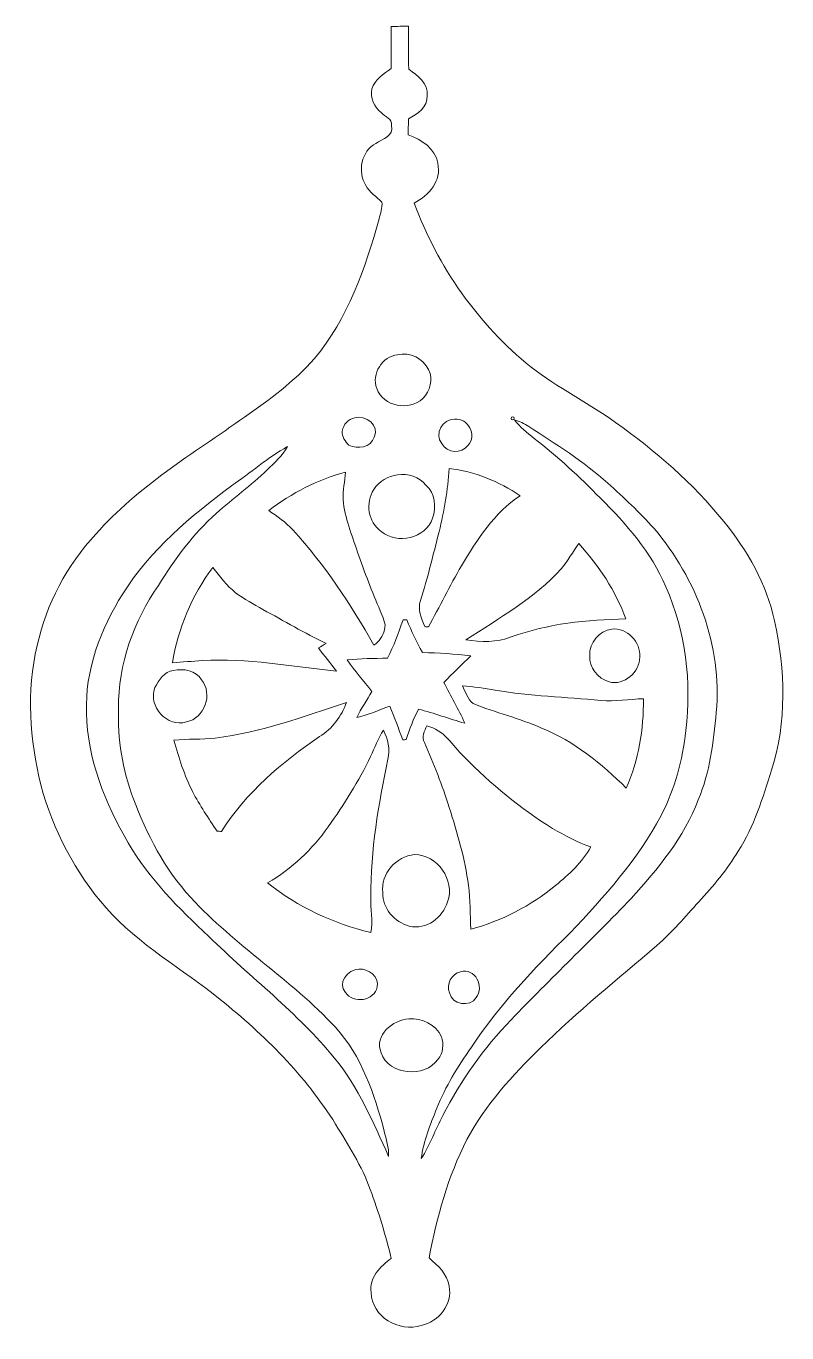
# Model space of a CAD drawing. Header units: centimetres. Extents: x -9.4 to 9.4, y -16.2 to 16.1.
import ezdxf

# ---------------------------------------------------------------- set-up
doc = ezdxf.new("R2010")
doc.units = ezdxf.units.CM
doc.header["$MEASUREMENT"] = 0
doc.layers.add('Layer 1', color=7, linetype='Continuous')

msp = doc.modelspace()

# ---------------------------------------------------------------- linework, layer by layer
at = {"layer": 'Layer 1', "color": 8, "lineweight": 9}
for points, knots in [([(-0.37927, 16.05568), (-0.23957, 16.06097), (-0.09916, 16.06697), (0.04124, 16.06238), (0.04124, 16.06238), (0.04407, 15.7089), (0.04371, 15.35542), (0.05147, 15.00158), (0.05147, 15.00158), (0.26596, 14.84354), (0.54289, 14.66009), (0.50232, 14.35106), (0.50232, 14.35106), (0.52737, 14.06601), (0.25609, 13.8995), (0.04548, 13.77391), (0.04548, 13.77391), (0.04124, 13.64303), (0.03666, 13.5118), (0.03877, 13.38092), (0.03877, 13.38092), (0.36263, 13.25992), (0.70976, 13.04966), (0.76761, 12.67889), (0.76761, 12.67889), (0.86921, 12.25203), (0.54748, 11.87562), (0.18765, 11.69782), (0.18765, 11.69782), (0.76444, 10.12478), (1.76703, 8.69921), (3.07407, 7.64758), (3.07407, 7.64758), (3.73059, 7.13146), (4.49083, 6.77092), (5.16181, 6.27562), (5.16181, 6.27562), (6.15241, 5.58136), (7.06999, 4.77385), (7.83657, 3.83581), (7.83657, 3.83581), (8.41513, 3.11473), (8.89879, 2.291), (9.08717, 1.3766), (9.08717, 1.3766), (9.35563, 0.16622), (9.39479, -1.11895), (9.01838, -2.31064), (9.01838, -2.31064), (8.79154, -2.99361), (8.58482, -3.69811), (8.19182, -4.30877), (8.19182, -4.30877), (7.91524, -4.75962), (7.58222, -5.17449), (7.2171, -5.55654), (7.2171, -5.55654), (6.88337, -5.92731), (6.56058, -6.31078), (6.18134, -6.6371), (6.18134, -6.6371), (5.21438, -7.46789), (4.21884, -8.26799), (3.30973, -9.1637), (3.30973, -9.1637), (2.61088, -9.83927), (1.95012, -10.57234), (1.48552, -11.43241), (1.48552, -11.43241), (1.01985, -12.34822), (0.74327, -13.34658), (0.55171, -14.35235), (0.55171, -14.35235), (0.76444, -14.53827), (1.00821, -14.75275), (1.04843, -15.04979), (1.04843, -15.04979), (1.14226, -15.49218), (0.78878, -15.93385), (0.3598, -16.01817), (0.3598, -16.01817), (-0.17889, -16.20373), (-0.87351, -15.80439), (-0.87421, -15.2096), (-0.87421, -15.2096), (-0.94336, -14.84483), (-0.64561, -14.56402), (-0.3835, -14.36364), (-0.3835, -14.36364), (-0.51967, -13.78544), (-0.69783, -13.21782), (-0.89961, -12.65972), (-0.89961, -12.65972), (-1.10917, -12.08505), (-1.44114, -11.56858), (-1.75793, -11.04965), (-1.75793, -11.04965), (-2.50335, -9.85408), (-3.50983, -8.8462), (-4.60802, -7.97378), (-4.60802, -7.97378), (-5.539, -7.20931), (-6.62027, -6.62193), (-7.4239, -5.7093), (-7.4239, -5.7093), (-8.19329, -4.84252), (-8.73622, -3.78772), (-9.03927, -2.67153), (-9.03927, -2.67153), (-9.3109, -1.54969), (-9.40369, -0.3626), (-9.12957, 0.76806), (-9.12957, 0.76806), (-8.90803, 1.79535), (-8.39509, 2.75173), (-7.68354, 3.52255), (-7.68354, 3.52255), (-6.64214, 4.69976), (-5.27936, 5.51292), (-4.00829, 6.41003), (-4.00829, 6.41003), (-3.38847, 6.83654), (-2.78064, 7.29056), (-2.27933, 7.85536), (-2.27933, 7.85536), (-1.4556, 8.84455), (-1.02132, 10.08351), (-0.68089, 11.30623), (-0.68089, 11.30623), (-0.65373, 11.44205), (-0.5927, 11.58105), (-0.61281, 11.72039), (-0.61281, 11.72039), (-0.74474, 11.85833), (-0.92325, 11.95535), (-1.00898, 12.1335), (-1.00898, 12.1335), (-1.22452, 12.47005), (-1.12045, 12.98052), (-0.75921, 13.17172), (-0.75921, 13.17172), (-0.60011, 13.28249), (-0.314, 13.34952), (-0.37574, 13.6134), (-0.37574, 13.6134), (-0.34858, 13.77568), (-0.53908, 13.8353), (-0.62798, 13.93019), (-0.62798, 13.93019), (-0.80154, 14.06637), (-0.90561, 14.29708), (-0.86398, 14.51828), (-0.86398, 14.51828), (-0.78461, 14.75076), (-0.57224, 14.88904), (-0.37997, 15.02098), (-0.37997, 15.02098), (-0.37927, 15.36565), (-0.38138, 15.71066), (-0.37927, 16.05568), (-0.37927, 16.05568), (-0.37927, 16.05568), (-0.37927, 16.05568), (-0.37927, 16.05568)], [0, 0, 0, 0, 0.02380952, 0.02380952, 0.02380952, 0.02380952, 0.04761905, 0.04761905, 0.04761905, 0.04761905, 0.07142857, 0.07142857, 0.07142857, 0.07142857, 0.0952381, 0.0952381, 0.0952381, 0.0952381, 0.11904762, 0.11904762, 0.11904762, 0.11904762, 0.14285714, 0.14285714, 0.14285714, 0.14285714, 0.16666667, 0.16666667, 0.16666667, 0.16666667, 0.19047619, 0.19047619, 0.19047619, 0.19047619, 0.21428571, 0.21428571, 0.21428571, 0.21428571, 0.23809524, 0.23809524, 0.23809524, 0.23809524, 0.26190476, 0.26190476, 0.26190476, 0.26190476, 0.28571429, 0.28571429, 0.28571429, 0.28571429, 0.30952381, 0.30952381, 0.30952381, 0.30952381, 0.33333333, 0.33333333, 0.33333333, 0.33333333, 0.35714286, 0.35714286, 0.35714286, 0.35714286, 0.38095238, 0.38095238, 0.38095238, 0.38095238, 0.4047619, 0.4047619, 0.4047619, 0.4047619, 0.42857143, 0.42857143, 0.42857143, 0.42857143, 0.45238095, 0.45238095, 0.45238095, 0.45238095, 0.47619048, 0.47619048, 0.47619048, 0.47619048, 0.5, 0.5, 0.5, 0.5, 0.52380952, 0.52380952, 0.52380952, 0.52380952, 0.54761905, 0.54761905, 0.54761905, 0.54761905, 0.57142857, 0.57142857, 0.57142857, 0.57142857, 0.5952381, 0.5952381, 0.5952381, 0.5952381, 0.61904762, 0.61904762, 0.61904762, 0.61904762, 0.64285714, 0.64285714, 0.64285714, 0.64285714, 0.66666667, 0.66666667, 0.66666667, 0.66666667, 0.69047619, 0.69047619, 0.69047619, 0.69047619, 0.71428571, 0.71428571, 0.71428571, 0.71428571, 0.73809524, 0.73809524, 0.73809524, 0.73809524, 0.76190476, 0.76190476, 0.76190476, 0.76190476, 0.78571429, 0.78571429, 0.78571429, 0.78571429, 0.80952381, 0.80952381, 0.80952381, 0.80952381, 0.83333333, 0.83333333, 0.83333333, 0.83333333, 0.85714286, 0.85714286, 0.85714286, 0.85714286, 0.88095238, 0.88095238, 0.88095238, 0.88095238, 0.9047619, 0.9047619, 0.9047619, 0.9047619, 0.92857143, 0.92857143, 0.92857143, 0.92857143, 0.95238095, 0.95238095, 0.95238095, 0.95238095, 1, 1, 1, 1]), ([(-0.22369, 7.95132), (-0.60187, 7.91498), (-0.8788, 7.47683), (-0.73875, 7.11594), (-0.73875, 7.11594), (-0.5807, 6.67391), (0.07017, 6.54938), (0.39826, 6.87182), (0.39826, 6.87182), (0.59087, 7.04644), (0.65261, 7.34736), (0.54325, 7.58372), (0.54325, 7.58372), (0.40672, 7.85783), (0.07899, 8.03069), (-0.22369, 7.95132), (-0.22369, 7.95132), (-0.22369, 7.95132), (-0.22369, 7.95132), (-0.22369, 7.95132)], [0, 0, 0, 0, 0.16666667, 0.16666667, 0.16666667, 0.16666667, 0.33333333, 0.33333333, 0.33333333, 0.33333333, 0.5, 0.5, 0.5, 0.5, 0.66666667, 0.66666667, 0.66666667, 0.66666667, 1, 1, 1, 1]), ([(-1.28167, 6.39663), (-1.43973, 6.36488), (-1.57025, 6.228), (-1.59107, 6.06748), (-1.59107, 6.06748), (-1.62, 5.93096), (-1.50711, 5.8156), (-1.43161, 5.71612), (-1.43161, 5.71612), (-1.21076, 5.61487), (-0.88021, 5.65368), (-0.80154, 5.92002), (-0.80154, 5.92002), (-0.65902, 6.19942), (-1.01356, 6.48059), (-1.28167, 6.39663), (-1.28167, 6.39663), (-1.28167, 6.39663), (-1.28167, 6.39663), (-1.28167, 6.39663)], [0, 0, 0, 0, 0.16666667, 0.16666667, 0.16666667, 0.16666667, 0.33333333, 0.33333333, 0.33333333, 0.33333333, 0.5, 0.5, 0.5, 0.5, 0.66666667, 0.66666667, 0.66666667, 0.66666667, 1, 1, 1, 1]), ([(2.66238, 6.34688), (2.79362, 6.16485), (2.97636, 6.02833), (3.14886, 5.88721), (3.14886, 5.88721), (3.72742, 5.43636), (4.26999, 4.94106), (4.78046, 4.41401), (4.78046, 4.41401), (5.42887, 3.77513), (6.04834, 3.07381), (6.40147, 2.22326), (6.40147, 2.22326), (6.90171, 1.1166), (7.03859, -0.13047), (6.9003, -1.33027), (6.9003, -1.33027), (6.80929, -2.05522), (6.62972, -2.77771), (6.28682, -3.42753), (6.28682, -3.42753), (5.71144, -4.51797), (4.87852, -5.43801), (4.03822, -6.32842), (4.03822, -6.32842), (3.14745, -7.19626), (2.29161, -8.1103), (1.59946, -9.14782), (1.59946, -9.14782), (1.26574, -9.62054), (0.96094, -10.11796), (0.74398, -10.65595), (0.74398, -10.65595), (0.58382, -11.06058), (0.41695, -11.46734), (0.35839, -11.90161), (0.35839, -11.90161), (0.58029, -11.56964), (0.70235, -11.18652), (0.89356, -10.83869), (0.89356, -10.83869), (1.34158, -9.97438), (1.89827, -9.16546), (2.58089, -8.46943), (2.58089, -8.46943), (3.55562, -7.45766), (4.57409, -6.48823), (5.54881, -5.47611), (5.54881, -5.47611), (6.21097, -4.74974), (6.8495, -3.96587), (7.2044, -3.03877), (7.2044, -3.03877), (7.49438, -2.35791), (7.58293, -1.61249), (7.65066, -0.88189), (7.65066, -0.88189), (7.79636, 0.76523), (7.16771, 2.41518), (6.11255, 3.66471), (6.11255, 3.66471), (5.7566, 4.06124), (5.36431, 4.42213), (4.9692, 4.77843), (4.9692, 4.77843), (4.37159, 5.31536), (3.69038, 5.74575), (3.01763, 6.18037), (3.01763, 6.18037), (2.90686, 6.25093), (2.78656, 6.30561), (2.66238, 6.34688), (2.66238, 6.34688), (2.66238, 6.34688), (2.66238, 6.34688), (2.66238, 6.34688)], [0, 0, 0, 0, 0.05, 0.05, 0.05, 0.05, 0.1, 0.1, 0.1, 0.1, 0.15, 0.15, 0.15, 0.15, 0.2, 0.2, 0.2, 0.2, 0.25, 0.25, 0.25, 0.25, 0.3, 0.3, 0.3, 0.3, 0.35, 0.35, 0.35, 0.35, 0.4, 0.4, 0.4, 0.4, 0.45, 0.45, 0.45, 0.45, 0.5, 0.5, 0.5, 0.5, 0.55, 0.55, 0.55, 0.55, 0.6, 0.6, 0.6, 0.6, 0.65, 0.65, 0.65, 0.65, 0.7, 0.7, 0.7, 0.7, 0.75, 0.75, 0.75, 0.75, 0.8, 0.8, 0.8, 0.8, 0.85, 0.85, 0.85, 0.85, 0.9, 0.9, 0.9, 0.9, 1, 1, 1, 1]), ([(1.18389, 6.35817), (0.88968, 6.37511), (0.67483, 5.99093), (0.86745, 5.75669), (0.86745, 5.75669), (1.00292, 5.51856), (1.35111, 5.48893), (1.51656, 5.71753), (1.51656, 5.71753), (1.74763, 5.94966), (1.5155, 6.41285), (1.18389, 6.35817), (1.18389, 6.35817), (1.18389, 6.35817), (1.18389, 6.35817), (1.18389, 6.35817)], [0, 0, 0, 0, 0.2, 0.2, 0.2, 0.2, 0.4, 0.4, 0.4, 0.4, 0.6, 0.6, 0.6, 0.6, 1, 1, 1, 1]), ([(2.58936, 6.40897), (2.57065, 6.35182), (2.59042, 6.33207), (2.64792, 6.35041), (2.64792, 6.35041), (2.66591, 6.40791), (2.64651, 6.42732), (2.58936, 6.40897), (2.58936, 6.40897), (2.58936, 6.40897), (2.58936, 6.40897), (2.58936, 6.40897)], [0, 0, 0, 0, 0.25, 0.25, 0.25, 0.25, 0.5, 0.5, 0.5, 0.5, 1, 1, 1, 1]), ([(-4.32968, 4.71811), (-5.34215, 3.95823), (-6.33487, 3.12743), (-7.01714, 2.04511), (-7.01714, 2.04511), (-7.56607, 1.16952), (-7.95342, 0.15634), (-7.91108, -0.89141), (-7.91108, -0.89141), (-7.88992, -2.03653), (-7.45247, -3.13014), (-6.8785, -4.10522), (-6.8785, -4.10522), (-6.36415, -4.9928), (-5.63073, -5.722), (-4.88777, -6.41838), (-4.88777, -6.41838), (-3.85767, -7.42203), (-2.70126, -8.30257), (-1.78333, -9.41734), (-1.78333, -9.41734), (-1.18995, -10.13807), (-0.83047, -11.00484), (-0.44524, -11.84446), (-0.44524, -11.84446), (-0.43818, -11.63138), (-0.51085, -11.42606), (-0.55495, -11.22039), (-0.55495, -11.22039), (-0.7966, -10.30423), (-1.11446, -9.36937), (-1.76075, -8.65393), (-1.76075, -8.65393), (-2.85401, -7.48059), (-4.25066, -6.6364), (-5.33404, -5.45318), (-5.33404, -5.45318), (-5.98174, -4.75045), (-6.42377, -3.88932), (-6.7575, -3.00102), (-6.7575, -3.00102), (-7.01926, -2.2937), (-7.14626, -1.53523), (-7.12157, -0.78134), (-7.12157, -0.78134), (-7.1318, 0.30451), (-6.74868, 1.36919), (-6.13238, 2.25466), (-6.13238, 2.25466), (-5.73268, 2.90413), (-5.2783, 3.52819), (-4.70398, 4.03513), (-4.70398, 4.03513), (-4.28876, 4.39673), (-3.84602, 4.72693), (-3.44809, 5.10863), (-3.44809, 5.10863), (-3.26218, 5.28326), (-3.07485, 5.46247), (-2.94291, 5.68331), (-2.94291, 5.68331), (-3.43927, 5.41379), (-3.85943, 5.0282), (-4.32968, 4.71811), (-4.32968, 4.71811), (-4.32968, 4.71811), (-4.32968, 4.71811), (-4.32968, 4.71811)], [0, 0, 0, 0, 0.05555556, 0.05555556, 0.05555556, 0.05555556, 0.11111111, 0.11111111, 0.11111111, 0.11111111, 0.16666667, 0.16666667, 0.16666667, 0.16666667, 0.22222222, 0.22222222, 0.22222222, 0.22222222, 0.27777778, 0.27777778, 0.27777778, 0.27777778, 0.33333333, 0.33333333, 0.33333333, 0.33333333, 0.38888889, 0.38888889, 0.38888889, 0.38888889, 0.44444444, 0.44444444, 0.44444444, 0.44444444, 0.5, 0.5, 0.5, 0.5, 0.55555556, 0.55555556, 0.55555556, 0.55555556, 0.61111111, 0.61111111, 0.61111111, 0.61111111, 0.66666667, 0.66666667, 0.66666667, 0.66666667, 0.72222222, 0.72222222, 0.72222222, 0.72222222, 0.77777778, 0.77777778, 0.77777778, 0.77777778, 0.83333333, 0.83333333, 0.83333333, 0.83333333, 0.88888889, 0.88888889, 0.88888889, 0.88888889, 1, 1, 1, 1]), ([(-3.40929, 4.10498), (-3.2022, 3.95787), (-2.98525, 3.81817), (-2.81344, 3.62838), (-2.81344, 3.62838), (-2.02992, 2.7676), (-1.37482, 1.79676), (-0.81354, 0.77864), (-0.81354, 0.77864), (-0.67454, 0.86154), (-0.5867, 1.0023), (-0.55107, 1.15788), (-0.55107, 1.15788), (-0.49427, 1.32086), (-0.59975, 1.47714), (-0.65196, 1.62495), (-0.65196, 1.62495), (-0.85763, 2.1012), (-1.04037, 2.58698), (-1.21323, 3.07628), (-1.21323, 3.07628), (-1.35047, 3.50279), (-1.53215, 3.92295), (-1.57061, 4.3738), (-1.57061, 4.3738), (-1.57555, 4.60205), (-1.52827, 4.82782), (-1.50958, 5.05501), (-1.50958, 5.05501), (-2.19679, 4.86733), (-2.84484, 4.53749), (-3.40929, 4.10498), (-3.40929, 4.10498), (-3.40929, 4.10498), (-3.40929, 4.10498), (-3.40929, 4.10498)], [0, 0, 0, 0, 0.1, 0.1, 0.1, 0.1, 0.2, 0.2, 0.2, 0.2, 0.3, 0.3, 0.3, 0.3, 0.4, 0.4, 0.4, 0.4, 0.5, 0.5, 0.5, 0.5, 0.6, 0.6, 0.6, 0.6, 0.7, 0.7, 0.7, 0.7, 0.8, 0.8, 0.8, 0.8, 1, 1, 1, 1]), ([(-0.22299, 4.98587), (-0.46252, 4.96611), (-0.68124, 4.82253), (-0.81142, 4.62356), (-0.81142, 4.62356), (-1.02874, 4.30183), (-0.95218, 3.81323), (-0.62939, 3.58993), (-0.62939, 3.58993), (-0.23533, 3.25161), (0.46281, 3.41777), (0.64203, 3.91236), (0.64203, 3.91236), (0.72881, 4.18577), (0.70658, 4.53325), (0.47728, 4.73222), (0.47728, 4.73222), (0.30583, 4.93083), (0.0356, 5.02855), (-0.22299, 4.98587), (-0.22299, 4.98587), (-0.22299, 4.98587), (-0.22299, 4.98587), (-0.22299, 4.98587)], [0, 0, 0, 0, 0.14285714, 0.14285714, 0.14285714, 0.14285714, 0.28571429, 0.28571429, 0.28571429, 0.28571429, 0.42857143, 0.42857143, 0.42857143, 0.42857143, 0.57142857, 0.57142857, 0.57142857, 0.57142857, 0.71428571, 0.71428571, 0.71428571, 0.71428571, 1, 1, 1, 1]), ([(1.04843, 5.14426), (1.01562, 4.61616), (0.92707, 4.09299), (0.80078, 3.57934), (0.80078, 3.57934), (0.65508, 3.01278), (0.52138, 2.44269), (0.34146, 1.88566), (0.34146, 1.88566), (0.26491, 1.66199), (0.36016, 1.44116), (0.44729, 1.23796), (0.44729, 1.23796), (0.46952, 1.23549), (0.51326, 1.2309), (0.53549, 1.22878), (0.53549, 1.22878), (0.81453, 1.72902), (1.06324, 2.24584), (1.35464, 2.73903), (1.35464, 2.73903), (1.74234, 3.38567), (2.16391, 4.04959), (2.80667, 4.47152), (2.80667, 4.47152), (2.27997, 4.81512), (1.67813, 5.07759), (1.04843, 5.14426), (1.04843, 5.14426), (1.04843, 5.14426), (1.04843, 5.14426), (1.04843, 5.14426)], [0, 0, 0, 0, 0.11111111, 0.11111111, 0.11111111, 0.11111111, 0.22222222, 0.22222222, 0.22222222, 0.22222222, 0.33333333, 0.33333333, 0.33333333, 0.33333333, 0.44444444, 0.44444444, 0.44444444, 0.44444444, 0.55555556, 0.55555556, 0.55555556, 0.55555556, 0.66666667, 0.66666667, 0.66666667, 0.66666667, 0.77777778, 0.77777778, 0.77777778, 0.77777778, 1, 1, 1, 1]), ([(4.24988, 3.28618), (4.10701, 3.08122), (3.98212, 2.8632), (3.82337, 2.66988), (3.82337, 2.66988), (3.16156, 1.93011), (2.28103, 1.4528), (1.46435, 0.91058), (1.46435, 0.91058), (1.83441, 0.85413), (2.22811, 0.84355), (2.5823, 0.98255), (2.5823, 0.98255), (3.48753, 1.30922), (4.45626, 1.41258), (5.4137, 1.42634), (5.4137, 1.42634), (5.16464, 2.11884), (4.74836, 2.7482), (4.24988, 3.28618), (4.24988, 3.28618), (4.24988, 3.28618), (4.24988, 3.28618), (4.24988, 3.28618)], [0, 0, 0, 0, 0.14285714, 0.14285714, 0.14285714, 0.14285714, 0.28571429, 0.28571429, 0.28571429, 0.28571429, 0.42857143, 0.42857143, 0.42857143, 0.42857143, 0.57142857, 0.57142857, 0.57142857, 0.57142857, 0.71428571, 0.71428571, 0.71428571, 0.71428571, 1, 1, 1, 1]), ([(-5.78736, 0.34508), (-5.54218, 0.36166), (-5.297, 0.38247), (-5.05146, 0.39905), (-5.05146, 0.39905), (-3.93915, 0.46149), (-2.8392, 0.25688), (-1.73818, 0.13729), (-1.73818, 0.13729), (-1.88105, 0.33238), (-2.03486, 0.51864), (-2.18232, 0.70985), (-2.18232, 0.70985), (-2.11741, 0.74724), (-2.05215, 0.78428), (-1.98794, 0.82274), (-1.98794, 0.82274), (-2.5231, 1.07462), (-3.03005, 1.37977), (-3.55075, 1.65917), (-3.55075, 1.65917), (-3.78217, 1.78723), (-4.01395, 1.91635), (-4.22632, 2.07475), (-4.22632, 2.07475), (-4.44539, 2.25008), (-4.6179, 2.4748), (-4.79041, 2.69352), (-4.79041, 2.69352), (-5.31146, 2.01336), (-5.65048, 1.19033), (-5.78736, 0.34508), (-5.78736, 0.34508), (-5.78736, 0.34508), (-5.78736, 0.34508), (-5.78736, 0.34508)], [0, 0, 0, 0, 0.1, 0.1, 0.1, 0.1, 0.2, 0.2, 0.2, 0.2, 0.3, 0.3, 0.3, 0.3, 0.4, 0.4, 0.4, 0.4, 0.5, 0.5, 0.5, 0.5, 0.6, 0.6, 0.6, 0.6, 0.7, 0.7, 0.7, 0.7, 0.8, 0.8, 0.8, 0.8, 1, 1, 1, 1]), ([(-0.09069, 1.402), (-0.20076, 1.07991), (-0.31577, 0.75747), (-0.47769, 0.45726), (-0.47769, 0.45726), (-0.80789, 0.45267), (-1.13844, 0.44915), (-1.46689, 0.41563), (-1.46689, 0.41563), (-1.28414, 0.14188), (-1.0626, -0.10331), (-0.86151, -0.3633), (-0.86151, -0.3633), (-0.98075, -0.58061), (-1.12045, -0.78664), (-1.23581, -1.00642), (-1.23581, -1.00642), (-0.95218, -0.9475), (-0.69042, -0.81944), (-0.41666, -0.72807), (-0.41666, -0.72807), (-0.30201, -1.00183), (-0.20041, -1.28088), (-0.09669, -1.55922), (-0.09669, -1.55922), (-0.07482, -1.55675), (-0.03108, -1.55252), (-0.0092, -1.5504), (-0.0092, -1.5504), (0.05853, -1.28899), (0.17671, -1.04522), (0.29101, -0.80181), (0.29101, -0.80181), (0.68013, -0.89106), (1.04913, -1.04804), (1.43613, -1.14506), (1.43613, -1.14506), (1.28514, -0.79898), (1.08441, -0.47796), (0.91825, -0.13964), (0.91825, -0.13964), (1.13415, 0.08402), (1.36028, 0.2978), (1.58465, 0.51265), (1.58465, 0.51265), (1.18812, 0.56239), (0.78913, 0.59273), (0.38944, 0.59661), (0.38944, 0.59661), (0.24833, 0.85907), (0.11956, 1.12824), (0.00032, 1.40129), (0.00032, 1.40129), (-0.02226, 1.40165), (-0.06776, 1.402), (-0.09069, 1.402), (-0.09069, 1.402), (-0.09069, 1.402), (-0.09069, 1.402), (-0.09069, 1.402)], [0, 0, 0, 0, 0.0625, 0.0625, 0.0625, 0.0625, 0.125, 0.125, 0.125, 0.125, 0.1875, 0.1875, 0.1875, 0.1875, 0.25, 0.25, 0.25, 0.25, 0.3125, 0.3125, 0.3125, 0.3125, 0.375, 0.375, 0.375, 0.375, 0.4375, 0.4375, 0.4375, 0.4375, 0.5, 0.5, 0.5, 0.5, 0.5625, 0.5625, 0.5625, 0.5625, 0.625, 0.625, 0.625, 0.625, 0.6875, 0.6875, 0.6875, 0.6875, 0.75, 0.75, 0.75, 0.75, 0.8125, 0.8125, 0.8125, 0.8125, 0.875, 0.875, 0.875, 0.875, 1, 1, 1, 1]), ([(5.06656, 1.17693), (4.76353, 1.12754), (4.49612, 0.84249), (4.52787, 0.52358), (4.52787, 0.52358), (4.49789, 0.22266), (4.7279, -0.04227), (5.00342, -0.12941), (5.00342, -0.12941), (5.3756, -0.22572), (5.76506, 0.11436), (5.75766, 0.48654), (5.75766, 0.48654), (5.79117, 0.85907), (5.44121, 1.22243), (5.06656, 1.17693), (5.06656, 1.17693), (5.06656, 1.17693), (5.06656, 1.17693), (5.06656, 1.17693)], [0, 0, 0, 0, 0.16666667, 0.16666667, 0.16666667, 0.16666667, 0.33333333, 0.33333333, 0.33333333, 0.33333333, 0.5, 0.5, 0.5, 0.5, 0.66666667, 0.66666667, 0.66666667, 0.66666667, 1, 1, 1, 1]), ([(-5.76231, 0.15458), (-5.98597, 0.12529), (-6.12814, -0.08249), (-6.22163, -0.26664), (-6.22163, -0.26664), (-6.40366, -0.72278), (-5.92, -1.26818), (-5.44093, -1.11401), (-5.44093, -1.11401), (-4.99679, -1.03499), (-4.77806, -0.42045), (-5.07157, -0.07579), (-5.07157, -0.07579), (-5.20951, 0.15563), (-5.51784, 0.20855), (-5.76231, 0.15458), (-5.76231, 0.15458), (-5.76231, 0.15458), (-5.76231, 0.15458), (-5.76231, 0.15458)], [0, 0, 0, 0, 0.16666667, 0.16666667, 0.16666667, 0.16666667, 0.33333333, 0.33333333, 0.33333333, 0.33333333, 0.5, 0.5, 0.5, 0.5, 0.66666667, 0.66666667, 0.66666667, 0.66666667, 1, 1, 1, 1]), ([(1.37863, -0.2236), (1.45447, -0.3753), (1.50739, -0.54745), (1.63898, -0.66316), (1.63898, -0.66316), (2.19495, -0.88824), (2.78374, -1.02441), (3.33407, -1.26641), (3.33407, -1.26641), (4.13664, -1.59026), (4.82103, -2.14695), (5.42746, -2.75372), (5.42746, -2.75372), (5.73578, -2.06122), (5.85396, -1.29605), (5.8522, -0.54181), (5.8522, -0.54181), (5.49977, -0.55627), (5.1477, -0.61801), (4.79493, -0.58344), (4.79493, -0.58344), (3.92603, -0.50582), (3.0515, -0.47654), (2.19001, -0.33226), (2.19001, -0.33226), (1.91979, -0.29416), (1.65132, -0.23701), (1.37863, -0.2236), (1.37863, -0.2236), (1.37863, -0.2236), (1.37863, -0.2236), (1.37863, -0.2236)], [0, 0, 0, 0, 0.11111111, 0.11111111, 0.11111111, 0.11111111, 0.22222222, 0.22222222, 0.22222222, 0.22222222, 0.33333333, 0.33333333, 0.33333333, 0.33333333, 0.44444444, 0.44444444, 0.44444444, 0.44444444, 0.55555556, 0.55555556, 0.55555556, 0.55555556, 0.66666667, 0.66666667, 0.66666667, 0.66666667, 0.77777778, 0.77777778, 0.77777778, 0.77777778, 1, 1, 1, 1]), ([(-4.73009, -1.51371), (-5.0691, -1.55957), (-5.41271, -1.52888), (-5.75138, -1.56839), (-5.75138, -1.56839), (-5.63355, -2.00266), (-5.49244, -2.43376), (-5.291, -2.83733), (-5.291, -2.83733), (-5.11391, -3.17812), (-4.8966, -3.49597), (-4.68528, -3.81664), (-4.68528, -3.81664), (-4.65776, -3.81735), (-4.60237, -3.81841), (-4.57485, -3.81911), (-4.57485, -3.81911), (-3.97302, -2.85497), (-3.08191, -2.11414), (-2.1534, -1.47843), (-2.1534, -1.47843), (-1.84013, -1.28723), (-1.60977, -0.97572), (-1.48524, -0.63388), (-1.48524, -0.63388), (-2.54674, -0.99195), (-3.61284, -1.3726), (-4.73009, -1.51371), (-4.73009, -1.51371), (-4.73009, -1.51371), (-4.73009, -1.51371), (-4.73009, -1.51371)], [0, 0, 0, 0, 0.11111111, 0.11111111, 0.11111111, 0.11111111, 0.22222222, 0.22222222, 0.22222222, 0.22222222, 0.33333333, 0.33333333, 0.33333333, 0.33333333, 0.44444444, 0.44444444, 0.44444444, 0.44444444, 0.55555556, 0.55555556, 0.55555556, 0.55555556, 0.66666667, 0.66666667, 0.66666667, 0.66666667, 0.77777778, 0.77777778, 0.77777778, 0.77777778, 1, 1, 1, 1]), ([(0.49633, -1.21667), (0.44094, -1.34261), (0.36615, -1.4869), (0.43847, -1.62272), (0.43847, -1.62272), (0.67201, -2.14589), (0.87592, -2.68246), (1.0516, -3.22821), (1.0516, -3.22821), (1.24669, -3.86039), (1.44706, -4.49645), (1.52503, -5.15614), (1.52503, -5.15614), (1.57759, -5.51209), (1.56101, -5.87299), (1.58712, -6.23141), (1.58712, -6.23141), (2.35159, -6.03138), (3.0649, -5.6525), (3.67909, -5.15826), (3.67909, -5.15826), (4.00576, -4.8785), (4.34584, -4.58782), (4.54692, -4.19941), (4.54692, -4.19941), (4.21495, -4.09005), (3.90839, -3.91719), (3.60571, -3.74609), (3.60571, -3.74609), (2.80914, -3.24938), (2.07818, -2.64895), (1.42025, -1.98044), (1.42025, -1.98044), (1.13803, -1.6961), (0.92072, -1.30557), (0.49633, -1.21667), (0.49633, -1.21667), (0.49633, -1.21667), (0.49633, -1.21667), (0.49633, -1.21667)], [0, 0, 0, 0, 0.09090909, 0.09090909, 0.09090909, 0.09090909, 0.18181818, 0.18181818, 0.18181818, 0.18181818, 0.27272727, 0.27272727, 0.27272727, 0.27272727, 0.36363636, 0.36363636, 0.36363636, 0.36363636, 0.45454545, 0.45454545, 0.45454545, 0.45454545, 0.54545455, 0.54545455, 0.54545455, 0.54545455, 0.63636364, 0.63636364, 0.63636364, 0.63636364, 0.72727273, 0.72727273, 0.72727273, 0.72727273, 0.81818182, 0.81818182, 0.81818182, 0.81818182, 1, 1, 1, 1]), ([(-0.89115, -1.96668), (-1.18043, -2.5791), (-1.54838, -3.1513), (-1.9375, -3.70446), (-1.9375, -3.70446), (-2.33578, -4.26291), (-2.84025, -4.74621), (-3.43715, -5.08911), (-3.43715, -5.08911), (-2.69456, -5.69307), (-1.80767, -6.09171), (-0.88233, -6.32031), (-0.88233, -6.32031), (-0.83682, -6.02644), (-0.89115, -5.72799), (-0.88868, -5.43342), (-0.88868, -5.43342), (-0.88938, -4.28831), (-0.69606, -3.15448), (-0.46711, -2.03653), (-0.46711, -2.03653), (-0.39655, -1.78923), (-0.46676, -1.54158), (-0.57435, -1.31968), (-0.57435, -1.31968), (-0.70276, -1.52324), (-0.78743, -1.75007), (-0.89115, -1.96668), (-0.89115, -1.96668), (-0.89115, -1.96668), (-0.89115, -1.96668), (-0.89115, -1.96668)], [0, 0, 0, 0, 0.11111111, 0.11111111, 0.11111111, 0.11111111, 0.22222222, 0.22222222, 0.22222222, 0.22222222, 0.33333333, 0.33333333, 0.33333333, 0.33333333, 0.44444444, 0.44444444, 0.44444444, 0.44444444, 0.55555556, 0.55555556, 0.55555556, 0.55555556, 0.66666667, 0.66666667, 0.66666667, 0.66666667, 0.77777778, 0.77777778, 0.77777778, 0.77777778, 1, 1, 1, 1]), ([(0.1947, -4.39379), (-0.26214, -4.43471), (-0.64632, -4.86334), (-0.58952, -5.33077), (-0.58952, -5.33077), (-0.6061, -5.72023), (-0.29636, -6.05996), (0.06488, -6.1605), (0.06488, -6.1605), (0.48222, -6.25787), (0.89497, -5.94919), (1.01033, -5.5569), (1.01033, -5.5569), (1.204, -5.02738), (0.76056, -4.39202), (0.1947, -4.39379), (0.1947, -4.39379), (0.1947, -4.39379), (0.1947, -4.39379), (0.1947, -4.39379)], [0, 0, 0, 0, 0.16666667, 0.16666667, 0.16666667, 0.16666667, 0.33333333, 0.33333333, 0.33333333, 0.33333333, 0.5, 0.5, 0.5, 0.5, 0.66666667, 0.66666667, 0.66666667, 0.66666667, 1, 1, 1, 1]), ([(-1.18395, -7.2206), (-1.45349, -7.2206), (-1.73077, -7.5702), (-1.50817, -7.80197), (-1.50817, -7.80197), (-1.32966, -8.08772), (-0.7839, -8.00341), (-0.73169, -7.66051), (-0.73169, -7.66051), (-0.6696, -7.39169), (-0.95006, -7.21001), (-1.18395, -7.2206), (-1.18395, -7.2206), (-1.18395, -7.2206), (-1.18395, -7.2206), (-1.18395, -7.2206)], [0, 0, 0, 0, 0.2, 0.2, 0.2, 0.2, 0.4, 0.4, 0.4, 0.4, 0.6, 0.6, 0.6, 0.6, 1, 1, 1, 1]), ([(1.32888, -7.28974), (1.10487, -7.32961), (0.97293, -7.59948), (1.0583, -7.80727), (1.0583, -7.80727), (1.11757, -8.10113), (1.55995, -8.17204), (1.72011, -7.92509), (1.72011, -7.92509), (1.92402, -7.66122), (1.69295, -7.16944), (1.32888, -7.28974), (1.32888, -7.28974), (1.32888, -7.28974), (1.32888, -7.28974), (1.32888, -7.28974)], [0, 0, 0, 0, 0.2, 0.2, 0.2, 0.2, 0.4, 0.4, 0.4, 0.4, 0.6, 0.6, 0.6, 0.6, 1, 1, 1, 1]), ([(0.05465, -8.4465), (-0.34505, -8.47402), (-0.80331, -8.85255), (-0.63433, -9.28929), (-0.63433, -9.28929), (-0.43183, -9.84456), (0.43671, -9.913), (0.77255, -9.4498), (0.77255, -9.4498), (0.90484, -9.29881), (0.91896, -9.07585), (0.85934, -8.89135), (0.85934, -8.89135), (0.72528, -8.58726), (0.37356, -8.42815), (0.05465, -8.4465)], [0, 0, 0, 0, 0.2, 0.2, 0.2, 0.2, 0.4, 0.4, 0.4, 0.4, 0.6, 0.6, 0.6, 0.6, 1, 1, 1, 1])]:
    msp.add_open_spline(points, degree=3, knots=knots, dxfattribs=at)

doc.saveas('drawing.dxf')
